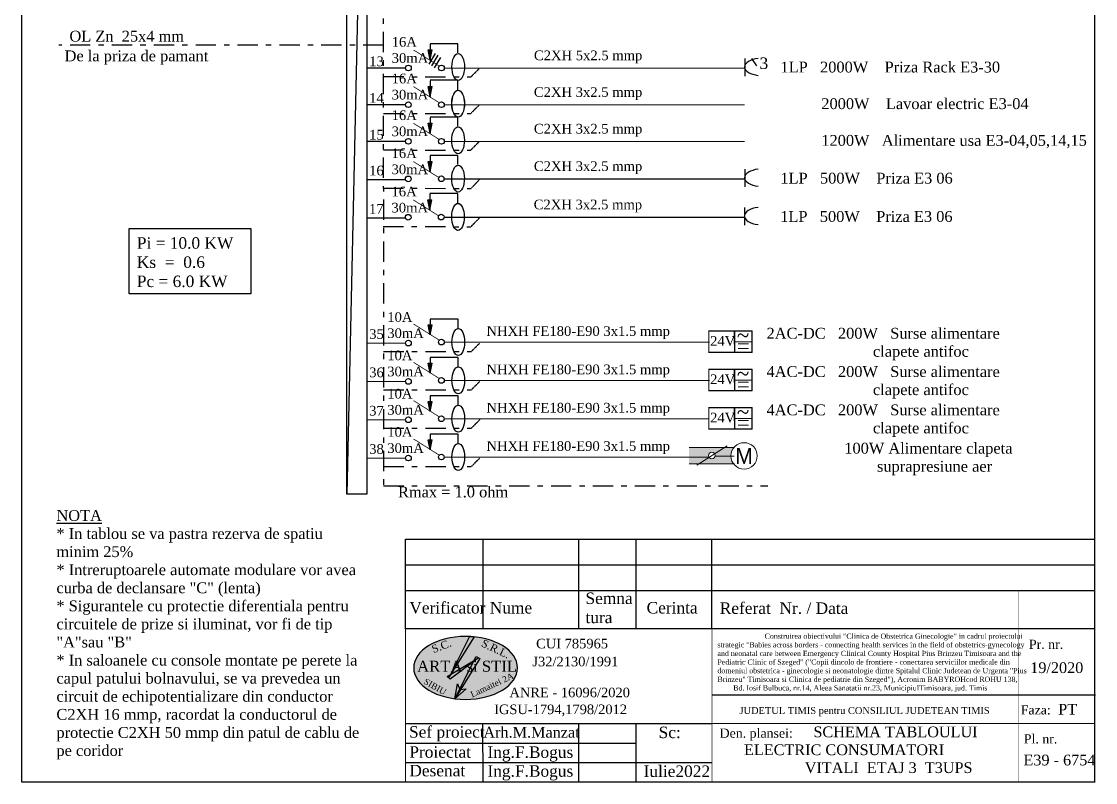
# Model space of a CAD drawing. Header units: inches. Extents: x -369701 to 85886, y 28217 to 66726.
# Drawn here: x -1401 to 12623, y 28217 to 38149 of the extents above; entities that cross this region are included whole.
import ezdxf

# ---------------------------------------------------------------- set-up
doc = ezdxf.new("R2010")
doc.units = ezdxf.units.IN
doc.header["$MEASUREMENT"] = 0
doc.linetypes.add('DOUBLE_DASHED', pattern=[1.093611, 0.529167, -0.211667, 0.141111, -0.211667])
for name, color, linetype, lineweight in [('Circuite', 7, 'Continuous', 25), ('Circuite incendiu', 1, 'Continuous', 25), ('HIDRANTI_Pen_No__1', 7, 'Continuous', 13)]:
    doc.layers.add(name, color=color, linetype=linetype, lineweight=lineweight)
for name, color, linetype in [('circuite din UPS', 5, 'Continuous'), ('circuite iluminat normal', 7, 'Continuous'), ('circuite prize normal', 7, 'Continuous'), ('clapete ISU surse cu back-up', 7, 'Continuous'), ('ELECTRICAL', 7, 'Continuous'), ('Texte', 7, 'Continuous'), ('Texte incendiu', 7, 'Continuous')]:
    doc.layers.add(name, color=color, linetype=linetype)
doc.layers.add('CLAPETE ISU_Pen_No__9', color=7, linetype='Continuous', lineweight=35, true_color=0xff04cc)
doc.styles.add('GENERATED_STYLE_2', font='arial.ttf')
doc.styles.get("Standard").update_dxf_attribs({"font": 'arial.ttf'})

# ---------------------------------------------------------------- blocks, each defined once
blk = doc.blocks.new('A$C58DE7505')
at = {"layer": 'Circuite incendiu'}
for p, q in [((0.381, 0.211), (0.381, 0.399)), ((0.381, 0.399), (0.381, 0.095)), ((0.381, 0.247), (0.63, 0.25))]:
    blk.add_line(p, q, dxfattribs=at)
at = {"layer": 'CLAPETE ISU_Pen_No__9', "color": 1, "const_width": 0.016}
blk.add_lwpolyline([(0.008, 0.405), (0.63, 0.405), (0.63, 0.094), (0.008, 0.094), (0.008, 0.405)], dxfattribs=at)
at = {"layer": 'Texte incendiu', "color": 1}
for p, q in [((0.008, 0.405), (0.63, 0.405)), ((0.63, 0.405), (0.63, 0.094)), ((0.63, 0.094), (0.008, 0.094))]:
    blk.add_line(p, q, dxfattribs=at)
at = {"layer": 'Texte incendiu', "width": 9.96199, "attachment_point": 1}
for s, insert, char_height in [('{\\fTimes New Roman|b0|i0|c0|p18;24V}', (0.026, 0.33), 0.14), ('{\\fTimes New Roman|b0|i0|c0|p18;~}', (0.414, 0.45), 0.22), ('{\\fTimes New Roman|b0|i0|c0|p18;=}', (0.414, 0.292), 0.22)]:
    blk.add_mtext(s, dxfattribs=dict(at, insert=insert, char_height=char_height))

msp = doc.modelspace()

# ---------------------------------------------------------------- hatches: boundary and pattern name
at = {"layer": 'Circuite', "linetype": 'Continuous'}
h = msp.add_hatch(color=256, dxfattribs=at)
h.paths.add_polyline_path([(3934, 37650), (3934, 37779), (3908, 37779)])
h.paths.add_polyline_path([(3960, 37779), (3934, 37779), (3934, 37650)])
h = msp.add_hatch(color=256, dxfattribs=at)
h.paths.add_polyline_path([(3933, 37171), (3933, 37301), (3907, 37301)])
h.paths.add_polyline_path([(3960, 37301), (3933, 37301), (3933, 37171)])
h = msp.add_hatch(color=256, dxfattribs=at)
h.paths.add_polyline_path([(3933, 36693), (3933, 36822), (3907, 36822)])
h.paths.add_polyline_path([(3960, 36822), (3933, 36822), (3933, 36693)])
h = msp.add_hatch(color=256, dxfattribs=at)
h.paths.add_polyline_path([(3933, 36193), (3933, 36322), (3907, 36322)])
h.paths.add_polyline_path([(3959, 36322), (3933, 36322), (3933, 36193)])
h = msp.add_hatch(color=256, dxfattribs=at)
h.paths.add_polyline_path([(3931, 35693), (3931, 35822), (3905, 35822)])
h.paths.add_polyline_path([(3957, 35822), (3931, 35822), (3931, 35693)])
h = msp.add_hatch(color=256, dxfattribs=at)
h.paths.add_polyline_path([(3936, 34059), (3936, 34188), (3909, 34188)])
h.paths.add_polyline_path([(3962, 34188), (3936, 34188), (3936, 34059)])
h = msp.add_hatch(color=256, dxfattribs=at)
h.paths.add_polyline_path([(3936, 34059), (3936, 34188), (3909, 34188)])
h.paths.add_polyline_path([(3962, 34188), (3936, 34188), (3936, 34059)])
h = msp.add_hatch(color=256, dxfattribs=at)
h.paths.add_polyline_path([(3936, 33559), (3936, 33688), (3909, 33688)])
h.paths.add_polyline_path([(3962, 33688), (3936, 33688), (3936, 33559)])
h = msp.add_hatch(color=256, dxfattribs=at)
h.paths.add_polyline_path([(3936, 33559), (3936, 33688), (3909, 33688)])
h.paths.add_polyline_path([(3962, 33688), (3936, 33688), (3936, 33559)])
h = msp.add_hatch(color=256, dxfattribs=at)
h.paths.add_polyline_path([(3935, 33059), (3935, 33188), (3909, 33188)])
h.paths.add_polyline_path([(3961, 33188), (3935, 33188), (3935, 33059)])
h = msp.add_hatch(color=256, dxfattribs=at)
h.paths.add_polyline_path([(3935, 33059), (3935, 33188), (3909, 33188)])
h.paths.add_polyline_path([(3961, 33188), (3935, 33188), (3935, 33059)])
h = msp.add_hatch(color=256, dxfattribs=at)
h.paths.add_polyline_path([(3935, 32559), (3935, 32688), (3909, 32688)])
h.paths.add_polyline_path([(3961, 32688), (3935, 32688), (3935, 32559)])
h = msp.add_hatch(color=256, dxfattribs=at)
h.paths.add_polyline_path([(3935, 32559), (3935, 32688), (3909, 32688)])
h.paths.add_polyline_path([(3961, 32688), (3935, 32688), (3935, 32559)])
at = {"layer": 'circuite prize normal'}
h = msp.add_hatch(color=6, dxfattribs=at)
h.paths.add_polyline_path([(7896, 32377, -0.158711), (7862, 32478), (7656, 32478, -0.366291), (7613, 32441, -0.256183), (7576, 32461), (7443, 32377)])
h.paths.add_polyline_path([(7862, 32478, -0.180408), (7903, 32591), (7779, 32591), (7650, 32509, -0.185583), (7656, 32478)])
h.paths.add_polyline_path([(7613, 32529, -0.256183), (7650, 32509), (7779, 32591), (7316, 32591), (7316, 32377), (7443, 32377), (7576, 32461, -0.592125)])
at = {"layer": 'ELECTRICAL', "linetype": 'Continuous', "true_color": 0x7fd2f5}
h = msp.add_hatch(color=141, dxfattribs=at)
edge = h.paths.add_edge_path()
edge.add_ellipse((4398, 29713), major_axis=(-678, 0), ratio=0.605763, start_angle=0, end_angle=360, ccw=False)
h.paths.add_polyline_path([(4423, 29406), (4994, 29673), (5046, 29561), (4476, 29294)], flags=9)
h.paths.add_polyline_path([(3875, 29608), (4170, 29440), (4109, 29334), (3814, 29502)], flags=24)
h.paths.add_polyline_path([(4624, 30123), (4996, 29947), (4931, 29809), (4559, 29986)], flags=25)
h.paths.add_polyline_path([(3910, 30013), (4177, 30114), (4231, 29972), (3964, 29871)], flags=25)
h.paths.add_polyline_path([(3721, 29843), (5062, 29843), (5062, 29620), (3721, 29620)], flags=25)
at = {"layer": 'ELECTRICAL', "linetype": 'Continuous'}
h = msp.add_hatch(color=1, dxfattribs=at)
h.paths.add_polyline_path([(4515, 30118), (4449, 30124), (4199, 29626), (4208, 29632)])
h.paths.add_polyline_path([(4199, 29626), (4159, 29603), (4178, 29584)])
h.paths.add_polyline_path([(4208, 29632), (4199, 29626), (4178, 29584)], flags=17)
h.paths.add_polyline_path([(4505, 29802), (4512, 29815), (4208, 29632), (4178, 29584), (4196, 29566)])
h.paths.add_polyline_path([(4564, 29846), (4512, 29815), (4505, 29802)], flags=17)
h.paths.add_polyline_path([(4564, 29846), (4505, 29802), (4321, 29438), (4324, 29430), (4331, 29431), (4584, 29834), (4537, 29863), (4512, 29815)])
h.paths.add_polyline_path([(4404, 29440), (4331, 29431), (4255, 29308)])
h.paths.add_polyline_path([(4331, 29431), (4324, 29430), (4321, 29438), (4255, 29308)])
h.paths.add_polyline_path([(4321, 29438), (4293, 29506), (4255, 29308)])

# ---------------------------------------------------------------- linework, layer by layer
at = {"layer": 'Circuite', "linetype": 'DOUBLE_DASHED', "ltscale": 500}
for p, q in [((3319, 42934), (3326, 32089)), ((3325, 37840), (-912, 37840))]:
    msp.add_line(p, q, dxfattribs=at)
at = {"layer": 'Circuite', "linetype": 'Continuous'}
for p, q in [((3934, 37650), (3908, 37779)), ((3908, 37779), (3960, 37779)), ((4298, 37859), (3934, 37859)), ((3934, 37855), (3934, 37649)), ((3934, 37650), (3960, 37779)), ((4298, 37738), (4298, 37858)), ((4297, 37381), (3933, 37381)), ((3933, 37376), (3933, 37171)), ((4297, 37259), (4297, 37380)), ((3933, 37171), (3907, 37301)), ((3907, 37301), (3960, 37301)), ((3933, 37171), (3960, 37301)), ((4297, 36902), (3933, 36902)), ((3933, 36898), (3933, 36692)), ((4297, 36781), (4297, 36901)), ((3933, 36693), (3907, 36822)), ((3907, 36822), (3960, 36822)), ((3933, 36693), (3960, 36822)), ((3933, 36193), (3907, 36322)), ((3907, 36322), (3959, 36322)), ((4297, 36402), (3933, 36402)), ((3933, 36398), (3933, 36192)), ((3933, 36193), (3959, 36322)), ((4297, 36281), (4297, 36401)), ((4295, 35902), (3931, 35902)), ((3931, 35693), (3905, 35822)), ((3905, 35822), (3957, 35822)), ((3931, 35693), (3957, 35822)), ((3932, 35898), (3932, 35692)), ((4296, 35781), (4296, 35901)), ((3936, 34264), (3936, 34058)), ((4299, 34264), (3936, 34264)), ((4300, 34142), (4300, 34263)), ((3909, 34188), (3962, 34188)), ((3936, 34059), (3909, 34188)), ((3909, 34188), (3962, 34188)), ((3936, 34059), (3962, 34188)), ((3936, 34059), (3962, 34188)), ((3909, 33688), (3962, 33688)), ((3936, 33559), (3909, 33688)), ((3909, 33688), (3962, 33688)), ((3936, 33764), (3936, 33558)), ((4299, 33764), (3936, 33764)), ((3936, 33559), (3962, 33688)), ((3936, 33559), (3962, 33688)), ((4300, 33642), (4300, 33763)), ((3935, 33264), (3935, 33058)), ((4299, 33264), (3935, 33264)), ((4299, 33142), (4299, 33263)), ((3909, 33188), (3961, 33188)), ((3935, 33059), (3909, 33188)), ((3909, 33188), (3961, 33188)), ((3935, 33059), (3961, 33188)), ((3935, 33059), (3961, 33188)), ((3909, 32688), (3961, 32688)), ((3935, 32559), (3909, 32688)), ((3909, 32688), (3961, 32688)), ((3935, 32764), (3935, 32558)), ((4299, 32764), (3935, 32764)), ((3935, 32559), (3961, 32688)), ((3935, 32559), (3961, 32688)), ((4299, 32642), (4299, 32763))]:
    msp.add_line(p, q, dxfattribs=at)
at = {"layer": 'Circuite'}
for p, q in [((3921, 37593), (4005, 37730)), ((3956, 37572), (4041, 37709)), ((3991, 37543), (4076, 37681))]:
    msp.add_line(p, q, dxfattribs=at)
at = {"layer": 'Circuite', "linetype": 'Continuous', "ltscale": 2}
msp.add_line((7620, 29363), (12623, 29363), dxfattribs=at)
at = {"layer": 'Circuite', "linetype": 'Continuous'}
for points in [[(12614, 28225), (12614, 44577), (-1401, 44577), (-1401, 28225)], [(6, 35448), (1595, 35448), (1595, 34594), (6, 34594)]]:
    msp.add_lwpolyline(points, close=True, dxfattribs=at)
for centre in [(4301, 37556), (4300, 37077), (4301, 37077), (4300, 36599), (4300, 36099), (4298, 35599), (4302, 33965), (4302, 33465), (4302, 32965), (4302, 32465)]:
    msp.add_ellipse(centre, major_axis=(0, 176), ratio=0.466655, dxfattribs=at)
at = {"layer": 'circuite iluminat normal'}
msp.add_lwpolyline([(2847, 43620), (3106, 43620), (3106, 31981), (2847, 31981)], close=True, dxfattribs=at)
at = {"layer": 'Circuite incendiu', "color": 5}
msp.add_line((8130, 37665), (8196, 37570), dxfattribs=at)
at = {"layer": 'ELECTRICAL', "linetype": 'Continuous'}
for p, q in [((3106, 43620), (2847, 31981)), ((4449, 30124), (4178, 29584)), ((4178, 29584), (4515, 30118)), ((4449, 30124), (4515, 30118)), ((4159, 29603), (4564, 29846)), ((4564, 29846), (4196, 29566)), ((4255, 29308), (4537, 29863)), ((4584, 29834), (4255, 29308)), ((4537, 29863), (4584, 29834)), ((4196, 29566), (4159, 29603)), ((4255, 29308), (4293, 29506)), ((4293, 29506), (4324, 29430)), ((4404, 29440), (4255, 29308)), ((4324, 29430), (4404, 29440))]:
    msp.add_line(p, q, dxfattribs=at)
at = {"layer": 'ELECTRICAL', "color": 7, "linetype": 'Continuous'}
for p, q in [((8043, 37666), (8043, 37436)), ((8042, 36221), (8042, 35990)), ((8040, 35721), (8040, 35490))]:
    msp.add_line(p, q, dxfattribs=at)
at = {"layer": 'ELECTRICAL', "linetype": 'DOUBLE_DASHED'}
for p, q in [((4468, 37428), (4582, 37542)), ((4467, 36950), (4581, 37063)), ((4467, 36471), (4581, 36585)), ((4468, 35971), (4581, 36085)), ((4468, 35971), (4581, 36085)), ((4466, 35471), (4579, 35585)), ((4466, 35471), (4579, 35585)), ((4470, 33840), (4583, 33953)), ((4470, 33340), (4583, 33453)), ((4469, 32840), (4583, 32953)), ((4469, 32340), (4583, 32453))]:
    msp.add_line(p, q, dxfattribs=at)
at = {"layer": 'ELECTRICAL', "linetype": 'DOUBLE_DASHED', "ltscale": 500}
for p, q in [((3325, 37429), (4468, 37428)), ((3324, 36950), (4468, 36950)), ((3324, 36472), (4468, 36471)), ((3324, 35972), (4468, 35971)), ((3322, 35472), (4466, 35471)), ((3326, 33840), (4470, 33840)), ((3326, 33340), (4470, 33340)), ((3326, 32840), (4469, 32840)), ((3326, 32340), (4469, 32340)), ((3326, 32089), (8343, 32090))]:
    msp.add_line(p, q, dxfattribs=at)
at = {"layer": 'ELECTRICAL', "linetype": 'Continuous', "flags": 128}
for points, const_width in [([(4053, 37567), (3717, 37778)], 10.1), ([(4053, 37567), (3717, 37778)], 10.1), ([(4053, 37567), (3717, 37778)], 10.1), ([(3106, 37542), (3614, 37542)], 15.2), ([(4120, 37540), (8043, 37540)], 15.2), ([(4052, 37089), (3716, 37300)], 10.1), ([(4052, 37089), (3716, 37300)], 10.1), ([(4052, 37089), (3716, 37300)], 10.1), ([(3105, 37063), (3614, 37063)], 15.2), ([(4120, 37062), (8042, 37062)], 15.2), ([(4052, 36610), (3716, 36821)], 10.1), ([(4052, 36610), (3716, 36821)], 10.1), ([(4052, 36610), (3716, 36821)], 10.1), ([(3105, 36585), (3614, 36585)], 15.2), ([(4120, 36583), (8042, 36583)], 15.2), ([(4052, 36110), (3716, 36321)], 10.1), ([(4052, 36110), (3716, 36321)], 10.1), ([(4052, 36110), (3716, 36321)], 10.1), ([(3104, 36085), (3612, 36085)], 15.2), ([(4120, 36094), (8042, 36094)], 15.2), ([(4050, 35610), (3714, 35821)], 10.1), ([(4050, 35610), (3714, 35821)], 10.1), ([(4050, 35610), (3714, 35821)], 10.1), ([(3102, 35585), (3611, 35585)], 15.2), ([(4118, 35594), (8040, 35594)], 15.2), ([(4054, 33990), (3718, 34201)], 10.1), ([(4054, 33990), (3718, 34201)], 10.1), ([(3106, 33951), (3614, 33951)], 15.2), ([(4120, 33964), (7583, 33964)], 15.2), ([(4862, 33964), (7571, 33964)], 15.2), ([(4054, 33490), (3718, 33701)], 10.1), ([(4054, 33490), (3718, 33701)], 10.1), ([(3106, 33451), (3614, 33451)], 15.2), ([(3106, 33451), (3614, 33451)], 15.2), ([(4120, 33464), (7583, 33464)], 15.2), ([(4862, 33464), (7571, 33464)], 15.2), ([(4053, 32990), (3718, 33201)], 10.1), ([(4053, 32990), (3718, 33201)], 10.1), ([(3106, 32951), (3614, 32951)], 15.2), ([(3106, 32951), (3614, 32951)], 15.2), ([(4119, 32964), (7582, 32964)], 15.2), ([(4861, 32964), (7570, 32964)], 15.2), ([(4053, 32490), (3718, 32701)], 10.1), ([(4053, 32490), (3718, 32701)], 10.1), ([(3106, 32451), (3614, 32451)], 15.2), ([(3106, 32451), (3614, 32451)], 15.2), ([(4119, 32464), (7337, 32464)], 15.2), ([(4861, 32464), (7570, 32464)], 15.2)]:
    msp.add_lwpolyline(points, dxfattribs=dict(at, const_width=const_width))
at = {"layer": 'ELECTRICAL', "linetype": 'Continuous'}
for centre in [(3651, 37542), (4082, 37542), (3650, 37063), (4082, 37063), (3650, 36585), (4082, 36585), (3649, 36094), (4081, 36096), (3648, 35594), (4079, 35596), (3651, 33952), (4082, 33965), (3651, 33452), (3651, 33452), (4082, 33465), (3651, 32952), (3651, 32952), (4081, 32965), (3651, 32452), (3651, 32452), (4081, 32465)]:
    msp.add_circle(centre, 37.2, dxfattribs=at)
at = {"layer": 'ELECTRICAL', "color": 7, "linetype": 'Continuous'}
for centre in [(8277, 37556), (8276, 36110), (8274, 35610)]:
    msp.add_ellipse(centre, major_axis=(-236, 0), ratio=0.487665, start_param=-1.324285, end_param=1.324285, dxfattribs=at)
at = {"layer": 'ELECTRICAL', "linetype": 'Continuous', "extrusion": (0, 0, -1)}
msp.add_ellipse((4398, 29713), major_axis=(-678, 0), ratio=0.605763, dxfattribs=at)
at = {"layer": 'HIDRANTI_Pen_No__1', "color": 7, "linetype": 'Continuous', "lineweight": 13}
for p, q in [((7910, 32591), (7316, 32591)), ((7415, 32359), (7811, 32611)), ((7656, 32478), (7906, 32478)), ((7910, 32377), (7316, 32377))]:
    msp.add_line(p, q, dxfattribs=at)
for centre, radius in [((8034, 32480), 172), ((7613, 32485), 44)]:
    msp.add_circle(centre, radius, dxfattribs=at)
at = {"layer": 'Texte', "linetype": 'Continuous'}
for p, q in [((4625, 30560), (4625, 31395)), ((5875, 30560), (5875, 31395)), ((6625, 30560), (6625, 31395)), ((7614, 30560), (7614, 31395)), ((4625, 30225), (4625, 31060)), ((5875, 30225), (5875, 31060)), ((6625, 30225), (6625, 31060)), ((7614, 30225), (7614, 31060)), ((3614, 28987), (7614, 28987)), ((4625, 28225), (4624, 28988)), ((5875, 28225), (5875, 28987)), ((6625, 28217), (6625, 28987)), ((3614, 28733), (6625, 28733)), ((3614, 28479), (7614, 28479))]:
    msp.add_line(p, q, dxfattribs=at)
at = {"layer": 'Texte', "linetype": 'Continuous', "flags": 128}
for points in [[(3614, 30895), (3614, 31395), (12614, 31395)], [(3614, 30895), (3614, 31395), (12614, 31395)], [(3614, 30560), (3614, 31060), (12614, 31060)], [(3614, 30560), (3614, 31060), (12614, 31060)], [(3614, 30225), (3614, 30725), (12614, 30725)]]:
    msp.add_lwpolyline(points, dxfattribs=at)
at = {"layer": 'Texte', "linetype": 'Continuous'}
for points, const_width in [([(11614, 28225), (11614, 30714)], 5), ([(7614, 28225), (7614, 30225)], 10), ([(3614, 28987), (7614, 28987)], 10), ([(7614, 28987), (12614, 28987)], 10)]:
    msp.add_lwpolyline(points, dxfattribs=dict(at, const_width=const_width))
at = {"layer": 'Texte', "linetype": 'Continuous', "const_width": 15}
msp.add_lwpolyline([(12614, 28225), (3614, 28225), (3614, 30225), (12614, 30225)], close=True, dxfattribs=at)

# ---------------------------------------------------------------- block references
at = {"layer": 'clapete ISU surse cu back-up', "xscale": 900, "yscale": 900, "zscale": 900}
for p in [(7567, 33746), (7567, 33246), (7567, 32746)]:
    msp.add_blockref('A$C58DE7505', p, dxfattribs=at)

# ---------------------------------------------------------------- texts
at = {"layer": 'Circuite', "linetype": 'Continuous', "char_height": 126.25, "width": 407.03, "attachment_point": 1}
for s, insert in [('{\\fTimes New Roman|b0|i0|c0|p18;16A\\P30mA}', (3433, 37946)), ('{\\fTimes New Roman|b0|i0|c0|p18;16A\\P30mA}', (3432, 37468)), ('{\\fTimes New Roman|b0|i0|c0|p18;16A\\P30mA}', (3432, 36989)), ('{\\fTimes New Roman|b0|i0|c0|p18;16A\\P30mA}', (3431, 36493)), ('{\\fTimes New Roman|b0|i0|c0|p18;16A\\P30mA}', (3430, 35993)), ('{\\fTimes New Roman|b0|i0|c0|p18;10A\\P30mA}', (3375, 34355)), ('{\\fTimes New Roman|b0|i0|c0|p18;10A\\P30mA}', (3375, 33855)), ('{\\fTimes New Roman|b0|i0|c0|p18;10A\\P30mA}', (3375, 33355)), ('{\\fTimes New Roman|b0|i0|c0|p18;10A\\P30mA}', (3375, 32855))]:
    msp.add_mtext(s, dxfattribs=dict(at, insert=insert))
at = {"layer": 'circuite din UPS', "insert": (8236, 37679), "char_height": 150, "width": 7878.54, "attachment_point": 1}
msp.add_mtext('{\\fTimes New Roman|b0|i0|c0|p18;\\C7;3}', dxfattribs=at)
at = {"layer": 'ELECTRICAL', "linetype": 'DOUBLE_DASHED', "attachment_point": 1}
for s, insert, char_height, width in [('{\\fTimes New Roman|b0|i0|c0|p18;OL Zn  25x4 mm}', (-775, 38028), 141.54, 1941.33), ('{\\fTimes New Roman|b0|i0|c0|p18;C2XH 5x2.5 mmp}', (5290, 37770), 126.38, 2813.98), ('{\\fTimes New Roman|b0|i0|c0|p18;1LP   2000W    Priza Rack E3-30}', (8509, 37625), 141.54, 8555.18), ('{\\fTimes New Roman|b0|i0|c0|p18;C2XH 3x2.5 mmp}', (5289, 37291), 126.38, 2813.98), ('{\\fTimes New Roman|b0|i0|c0|p18;          2000W    Lavoar electric E3-04}', (8508, 37147), 141.54, 8555.18), ('{\\fTimes New Roman|b0|i0|c0|p18;C2XH 3x2.5 mmp}', (5289, 36813), 126.38, 2813.98), ('{\\fTimes New Roman|b0|i0|c0|p18;          1200W   Alimentare usa E3-04,05,14,15}', (8508, 36668), 141.54, 8555.18), ('{\\fTimes New Roman|b0|i0|c0|p18;C2XH 3x2.5 mmp}', (5289, 36324), 126.38, 2813.98), ('{\\fTimes New Roman|b0|i0|c0|p18;1LP   500W    Priza E3 06}', (8508, 36175), 141.54, 8555.18), ('{\\fTimes New Roman|b0|i0|c0|p18;C2XH 3x2.5 mmp}', (5287, 35824), 126.38, 2813.98), ('{\\fTimes New Roman|b0|i0|c0|p18;1LP   500W    Priza E3 06}', (8506, 35675), 141.54, 8555.18), ('{\\fTimes New Roman|b0|i0|c0|p18;NHXH FE180-E90 3x1.5 mmp}', (4670, 34172), 126.38, 2813.98), ('{\\fTimes New Roman|b0|i0|c0|p18;2AC-DC   200W   Surse alimentare \\P                          clapete antifoc}', (8327, 34151), 141.54, 8555.18), ('{\\fTimes New Roman|b0|i0|c0|p18;NHXH FE180-E90 3x1.5 mmp}', (4670, 33672), 126.38, 2813.98), ('{\\fTimes New Roman|b0|i0|c0|p18;4AC-DC   200W   Surse alimentare \\P                          clapete antifoc}', (8327, 33651), 141.54, 8555.18), ('{\\fTimes New Roman|b0|i0|c0|p18;NHXH FE180-E90 3x1.5 mmp}', (4670, 33172), 126.38, 2813.98), ('{\\fTimes New Roman|b0|i0|c0|p18;4AC-DC   200W   Surse alimentare \\P                          clapete antifoc}', (8327, 33151), 141.54, 8555.18), ('{\\fTimes New Roman|b0|i0|c0|p18;NHXH FE180-E90 3x1.5 mmp}', (4670, 32672), 126.38, 2813.98), ('{\\fTimes New Roman|b0|i0|c0|p18;                   100W Alimentare clapeta \\P                           suprapresiune aer}', (8327, 32651), 141.54, 8555.18), ('{\\fTimes New Roman|b0|i0|c0|p18;Rmax = 1.0 ohm}', (3515, 32080), 141.54, 8555.18), ('{\\fTimes New Roman|b0|i0|c0|p18;\\LNOTA\\P\\l* In tablou se va pastra rezerva de spatiu minim 25%\\P* Intreruptoarele automate modulare vor avea curba de declansare "C" (lenta)\\P* Sigurantele cu protectie diferentiala pentru circuitele de prize si iluminat, vor fi de tip "A"sau "B"\\P* In saloanele cu console montate pe perete la capul patului bolnavului, se va prevedea un circuit de echipotentializare din conductor C2XH 16 mmp, racordat la conductorul de protectie C2XH 50 mmp din patul de cablu de pe coridor}', (-945, 31773), 141.541, 3974.27)]:
    msp.add_mtext(s, dxfattribs=dict(at, insert=insert, char_height=char_height, width=width))
at = {"layer": 'ELECTRICAL', "linetype": 'Continuous', "attachment_point": 1}
for s, insert, char_height, width in [('{\\fTimes New Roman|b0|i0|c0|p18;De la priza de pamant}', (-838, 37771), 141.54, 3139.93), ('{\\fTimes New Roman|b0|i0|c0|p18;13}', (3139, 37692), 126.38, 407.44), ('{\\fTimes New Roman|b0|i0|c0|p18;14}', (3138, 37214), 126.38, 407.44), ('{\\fTimes New Roman|b0|i0|c0|p18;15}', (3138, 36735), 126.38, 407.44), ('{\\fTimes New Roman|b0|i0|c0|p18;16}', (3138, 36267), 126.38, 407.44), ('{\\fTimes New Roman|b0|i0|c0|p18;17}', (3136, 35767), 126.38, 407.44), ('{\\fTimes New Roman|b0|i0|c0|p18;\\C5;Pi\\fTimes New Roman|b1|i0|c0|p18; \\fTimes New Roman|b0|i0|c0|p18;= 10.0 KW\\PKs  =  0.6\\PPc\\fTimes New Roman|b1|i0|c0|p18; \\fTimes New Roman|b0|i0|c0|p18;= 6.0 KW}', (105, 35333), 150, 1841.24), ('{\\fTimes New Roman|b0|i0|c0|p18;35}', (3139, 34133), 126.38, 407.44), ('{\\fTimes New Roman|b0|i0|c0|p18;36}', (3139, 33633), 126.38, 407.44), ('{\\fTimes New Roman|b0|i0|c0|p18;37}', (3139, 33133), 126.38, 407.44), ('{\\fTimes New Roman|b0|i0|c0|p18;38}', (3139, 32633), 126.38, 407.44)]:
    msp.add_mtext(s, dxfattribs=dict(at, insert=insert, char_height=char_height, width=width))
at = {"layer": 'HIDRANTI_Pen_No__1', "color": 7, "linetype": 'Continuous', "lineweight": 13, "insert": (8034, 32582), "char_height": 205.82, "attachment_point": 2, "style": 'GENERATED_STYLE_2'}
msp.add_mtext('\\A1;{\\pqc;\\fCentury Gothic|b0|i0|c0|p34;M}', dxfattribs=at)
at = {"layer": 'Texte', "linetype": 'Continuous', "attachment_point": 1}
for s, insert, char_height, width in [('\\fTimes New Roman|b0|i0|c0|p18;Verificator', (3663, 30573), 150, 957.75), ('\\fTimes New Roman|b0|i0|c0|p18;Nume', (4713, 30573), 150, 957.8), ('\\fTimes New Roman|b0|i0|c0|p18;Semna\\Ptura', (5963, 30697), 150, 957.8), ('\\fTimes New Roman|b0|i0|c0|p18;Cerinta ', (6761, 30573), 150, 713.5), ('{\\fTimes New Roman|b0|i0|c0|p18;19/2020}', (11770, 29786), 140, 1414.36), ('{\\fTimes New Roman|b0|i0|c0|p18;Faza:}', (11646, 29225), 120, 1414.36), ('{\\fTimes New Roman|b0|i0|c0|p18;  PT }', (12030, 29244), 140, 1414.36), ('{\\fTimes New Roman|b0|i0|c0|p18;Sef proiect}', (3659, 28953), 150, 1016.64), ('{\\fTimes New Roman|b0|i0|c0|p18;Arh.M.Manzat}', (4630, 28943), 140, 1423.27), ('{\\fTimes New Roman|b0|i0|c0|p18;  Sc:}', (6805, 28947), 150, 713.5), ('{\\fTimes New Roman|b0|i0|c0|p18;                \\H0.93333x;SCHEMA TABLOULUI ELECTRIC CONSUMATORI \\P               VITALI  ETAJ 3  \\C5;T3UPS}', (8033, 28948), 150, 3496), ('{\\fTimes New Roman|b0|i0|c0|p18;Proiectat}', (3663, 28691), 150, 957.75), ('{\\fTimes New Roman|b0|i0|c0|p18;Ing.F.Bogus}', (4683, 28689), 150, 957.75), ('{\\fTimes New Roman|b0|i0|c0|p18; E39 - 6754}', (11629, 28581), 140, 1414.36), ('{\\fTimes New Roman|b0|i0|c0|p18;Desenat}', (3663, 28448), 150, 957.75), ('{\\fTimes New Roman|b0|i0|c0|p18;Ing.F.Bogus}', (4683, 28443), 150, 957.75), ('{\\fTimes New Roman|b0|i0|c0|p18;Iulie2022}', (6722, 28440), 150, 1534.79)]:
    msp.add_mtext(s, dxfattribs=dict(at, insert=insert, char_height=char_height, width=width))
at = {"layer": 'Texte', "attachment_point": 1}
for s, insert, char_height, width in [('\\fTimes New Roman|b0|i0|c0|p18;Referat  Nr. / Data', (7716, 30568), 150, 2000.85), ('{\\fTimes New Roman|b0|i0|c0|p18;                        \\H1.38x;      \\H0.97826x;Construirea obiectivului "Clinica de Obstetrica Ginecologie" in cadrul proiectului\\Pstrategic "Babies across borders - connecting health services in the field of obstetrics-gynecology and neonatal care between Emergency Clinical County Hospital Pius Brinzeu Timisoara and the Pediatric Clinic of Szeged" ("Copii dincolo de frontiere - conectarea serviciilor medicale din domeniul obstetrica - ginecologie si neonatologie dintre Spitalul Clinic Judetean de Urgenta "Pius Brinzeu" Timisoara si Clinica de pediatrie din Szeged"), Acronim BABYROHcod ROHU 138, \\P        Bd. Iosif Bulbuca, nr.14, Aleea Sanatatii nr.23, MunicipiulTimisoara, jud. Timis}', (7686, 30161), 50, 3987.91), ('{\\fTimes New Roman|b0|i0|c0|p18;        CUI 785965 \\H1.1x; }', (4941, 30093), 125, 4218.94), ('{\\fTimes New Roman|b0|i0|c0|p18;Pr. nr.}', (11753, 30081), 120, 1688.6), ('{\\fTimes New Roman|b0|i0|c0|p18;ARTA si STIL }', (3764, 29807), 144, 3081.12), ('\\pxt9;{\\fTimes New Roman|b0|i0|c0|p18;J32/2130/1991}', (5270, 29859), 125, 4218.94), ('\\pxt12;{\\fTimes New Roman|b0|i0|c0|p18;ANRE - 16096/2020}', (4970, 29455), 125, 4218.94), ('{\\fTimes New Roman|b0|i0|c0|p18;IGSU-1794,1798/2012}', (4770, 29235), 125, 4218.94), ('{\\fTimes New Roman|b0|i0|c0|p18;JUDETUL TIMIS pentru CONSILIUL JUDETEAN TIMIS}', (7974, 29202), 90, 3509.52), ('{\\fTimes New Roman|b0|i0|c0|p18;Den. plansei:   }', (7714, 28922), 120, 1562.27), ('{\\fTimes New Roman|b0|i0|c0|p18;Pl. nr.}', (11686, 28847), 120, 937.77)]:
    msp.add_mtext(s, dxfattribs=dict(at, insert=insert, char_height=char_height, width=width))
at = {"layer": 'Texte', "width": 3081.12, "attachment_point": 1}
for s, insert, char_height, rotation in [('{\\fTimes New Roman|b0|i0|c0|p18;S.C.}', (3943, 29999), 100, 20.7146), ('{\\fTimes New Roman|b0|i0|c0|p18;S.R.L.}', (4636, 30090), 100, 334.5926), ('{\\fTimes New Roman|b0|i0|c0|p18;Lamaitei 2A}', (4450, 29397), 80, 25.0215), ('{\\fTimes New Roman|b0|i0|c0|p18;SIBIU}', (3882, 29581), 80, 330.2913)]:
    msp.add_mtext(s, dxfattribs=dict(at, insert=insert, char_height=char_height, rotation=rotation))

doc.saveas('drawing.dxf')
